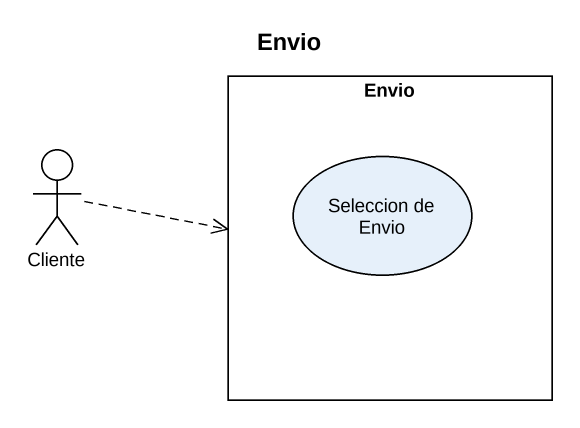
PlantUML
@startuml
title Envio
rectangle Envio {
  usecase "Seleccion de Envio" as Seleccion_de_Envio
}
actor Cliente
Cliente .right.> Envio
@enduml
